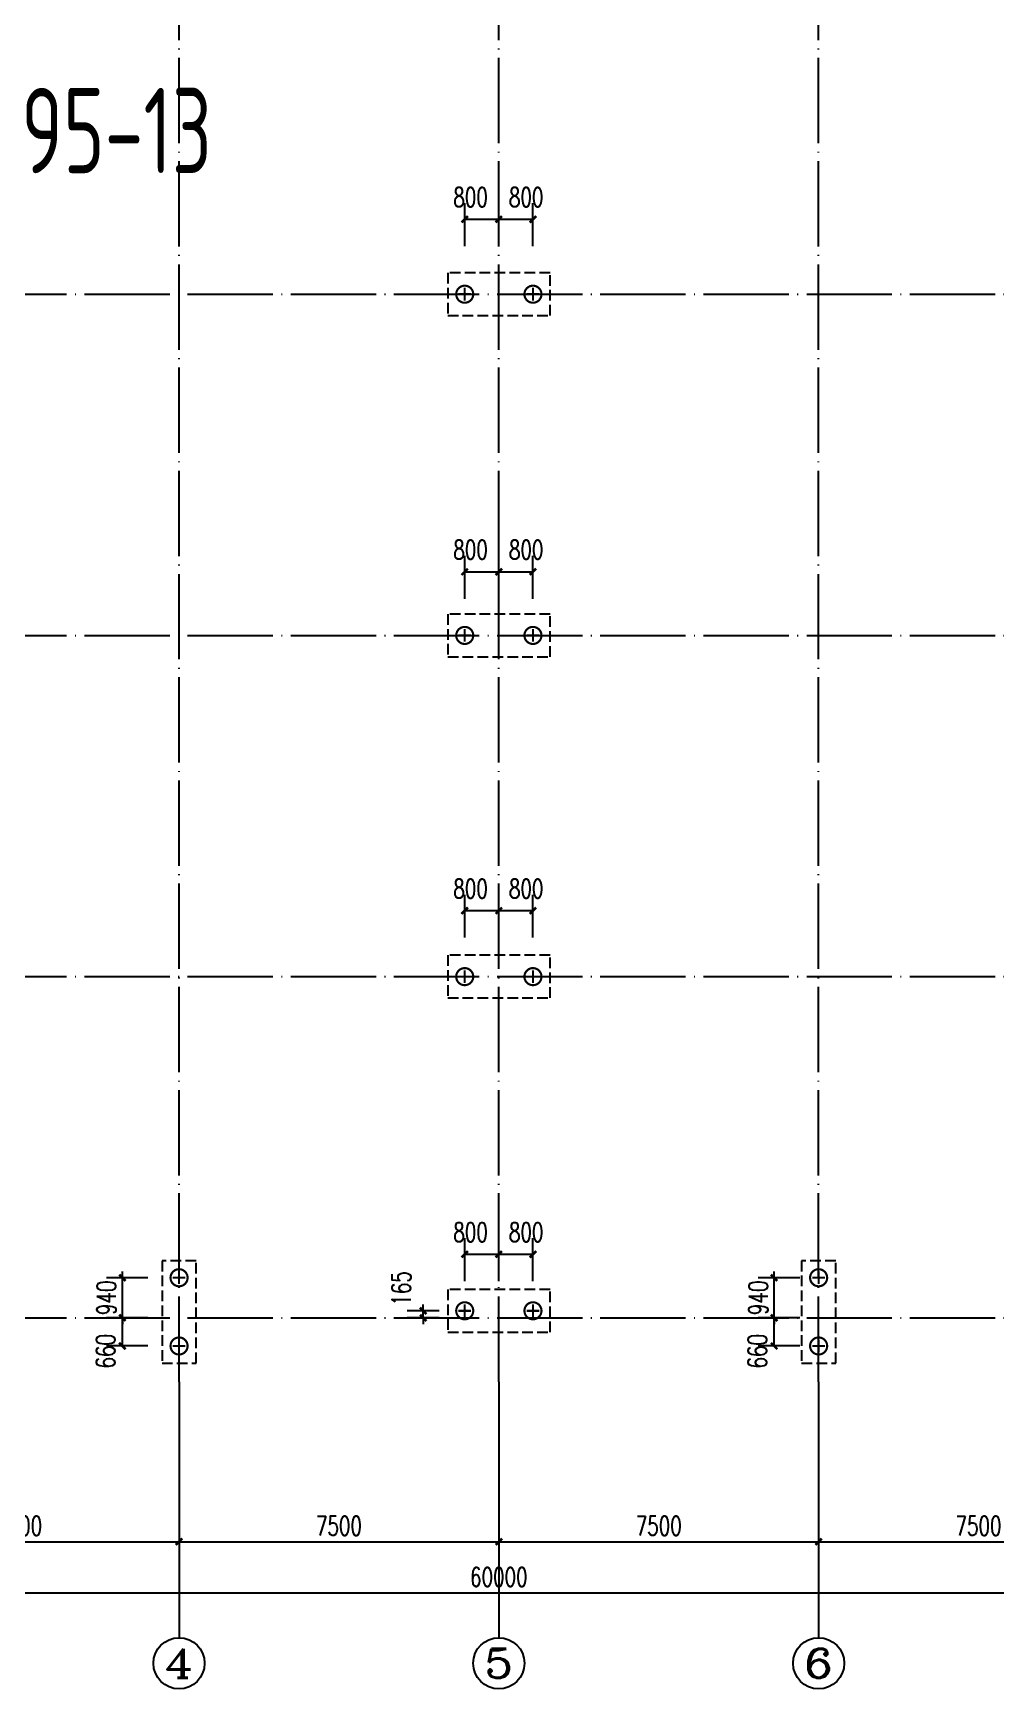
# Model space of a CAD drawing. Extents: x 14475413 to 15955882, y -732572 to -282951.
# Drawn here: x 14591479 to 14614060, y -585436 to -546614 of the extents above; entities that cross this region are included whole.
import ezdxf
from ezdxf.enums import TextEntityAlignment as Align

# ---------------------------------------------------------------- set-up
doc = ezdxf.new("R2010")
doc.units = 0
doc.header["$LTSCALE"] = 1000
doc.header["$MEASUREMENT"] = 0
for name, pattern in [('DASH', [0.35, 0.25, -0.1]), ('DOTE', [2.42, 2, -0.2, 0.02, -0.2]), ('Z', [36, 30, -2.5, 1, -2.5])]:
    doc.linetypes.add(name, pattern=pattern)
for name, color, linetype in [('1507', 6, 'Continuous'), ('AXIS', 3, 'Continuous'), ('AXIS_TEXT', 7, 'Continuous'), ('DOTE', 1, 'DOTE'), ('GRID', 253, 'Z'), ('PUB_DIM', 3, 'Continuous'), ('轴线__尺寸数字', 253, 'Continuous')]:
    doc.layers.add(name, color=color, linetype=linetype)
doc.styles.add('_TCH_AXIS', font='COMPLEX', dxfattribs={"bigfont": 'GBCBIG'})
doc.styles.add('_TCH_DIM_T3', font='SIMPLEX', dxfattribs={"width": 0.705882, "bigfont": 'GBCBIG'})
doc.styles.add('COMPLEX', font='COMPLEX')
doc.styles.add('TSSD_REIN', font='tssdeng.shx', dxfattribs={"width": 0.7, "bigfont": 'tssdchn.shx'})
doc.dimstyles.new('_TCH_ARCH&&150', dxfattribs={"dimtxt": 446.25, "dimasz": 150, "dimexe": 375, "dimexo": 450, "dimgap": 150, "dimtad": 1, "dimdec": 0, "dimzin": 0, "dimdsep": 46, "dimtxsty": '_TCH_DIM_T3', "dimblk": 'ARCHTICK', "dimcen": 0.09, "dimclrt": 7, "dimazin": 2, "dimtfac": 1, "dimtdec": 0, "dimtix": 1, "dimtmove": 2, "dimatfit": 3, "dimfxl": 0, "dimtolj": 1, "dimtzin": 0, "dimarcsym": 0})

# ---------------------------------------------------------------- blocks, each defined once
blk = doc.blocks.new('_AXISO')
blk.add_circle((0, 0), 0.5)
at = {"layer": 'AXIS_TEXT', "style": 'COMPLEX', "width": 1.041667}
blk.add_attdef('A', text='', height=0.56, dxfattribs=at).set_placement((-0.25, -0.28), (0.25, -0.28), align=Align.FIT)
blk = doc.blocks.new('_ArchTick')
at = {"color": 0, "linetype": 'ByBlock', "const_width": 0.4}
blk.add_lwpolyline([(-0.5, -0.5), (0.5, 0.5)], dxfattribs=at)
blk = doc.blocks.new('*D1576')
at = {"layer": 'AXIS', "color": 0, "lineweight": -2}
for p, q in [((14572402, -578686), (14572402, -583561)), ((14632402, -578686), (14632402, -583561)), ((14572402, -583186), (14632402, -583186))]:
    blk.add_line(p, q, dxfattribs=at)
at = {"layer": 'Defpoints', "color": 0}
for p in [(14572402, -578236), (14632402, -578236), (14632402, -583186)]:
    blk.add_point(p, dxfattribs=at)
at = {"layer": 'AXIS', "color": 0, "lineweight": -2, "xscale": 150, "yscale": 150, "zscale": 150, "rotation": 180}
blk.add_blockref('_ArchTick', (14572402, -583186), dxfattribs=at)
at = {"layer": 'AXIS', "color": 0, "lineweight": -2, "xscale": 150, "yscale": 150, "zscale": 150}
blk.add_blockref('_ArchTick', (14632402, -583186), dxfattribs=at)
at = {"layer": 'AXIS', "color": 7, "insert": (14602402, -582813), "char_height": 446.2, "attachment_point": 5, "style": '_TCH_DIM_T3'}
blk.add_mtext('\\A1;60000', dxfattribs=at)
blk = doc.blocks.new('*D1579')
at = {"layer": 'AXIS', "color": 0, "lineweight": -2}
for p, q in [((14587402, -578686), (14587402, -582361)), ((14594902, -578686), (14594902, -582361)), ((14587402, -581986), (14594902, -581986))]:
    blk.add_line(p, q, dxfattribs=at)
at = {"layer": 'Defpoints', "color": 0}
for p in [(14587402, -578236), (14594902, -578236), (14594902, -581986)]:
    blk.add_point(p, dxfattribs=at)
at = {"layer": 'AXIS', "color": 0, "lineweight": -2, "xscale": 150, "yscale": 150, "zscale": 150, "rotation": 180}
blk.add_blockref('_ArchTick', (14587402, -581986), dxfattribs=at)
at = {"layer": 'AXIS', "color": 0, "lineweight": -2, "xscale": 150, "yscale": 150, "zscale": 150}
blk.add_blockref('_ArchTick', (14594902, -581986), dxfattribs=at)
at = {"layer": 'AXIS', "color": 7, "insert": (14591152, -581613), "char_height": 446.2, "attachment_point": 5, "style": '_TCH_DIM_T3'}
blk.add_mtext('\\A1;7500', dxfattribs=at)
blk = doc.blocks.new('*D1580')
at = {"layer": 'AXIS', "color": 0, "lineweight": -2}
for p, q in [((14594902, -578686), (14594902, -582361)), ((14602402, -578686), (14602402, -582361)), ((14594902, -581986), (14602402, -581986))]:
    blk.add_line(p, q, dxfattribs=at)
at = {"layer": 'Defpoints', "color": 0}
for p in [(14594902, -578236), (14602402, -578236), (14602402, -581986)]:
    blk.add_point(p, dxfattribs=at)
at = {"layer": 'AXIS', "color": 0, "lineweight": -2, "xscale": 150, "yscale": 150, "zscale": 150, "rotation": 180}
blk.add_blockref('_ArchTick', (14594902, -581986), dxfattribs=at)
at = {"layer": 'AXIS', "color": 0, "lineweight": -2, "xscale": 150, "yscale": 150, "zscale": 150}
blk.add_blockref('_ArchTick', (14602402, -581986), dxfattribs=at)
at = {"layer": 'AXIS', "color": 7, "insert": (14598652, -581613), "char_height": 446.2, "attachment_point": 5, "style": '_TCH_DIM_T3'}
blk.add_mtext('\\A1;7500', dxfattribs=at)
blk = doc.blocks.new('*D1581')
at = {"layer": 'AXIS', "color": 0, "lineweight": -2}
for p, q in [((14602402, -578686), (14602402, -582361)), ((14609902, -578686), (14609902, -582361)), ((14602402, -581986), (14609902, -581986))]:
    blk.add_line(p, q, dxfattribs=at)
at = {"layer": 'Defpoints', "color": 0}
for p in [(14602402, -578236), (14609902, -578236), (14609902, -581986)]:
    blk.add_point(p, dxfattribs=at)
at = {"layer": 'AXIS', "color": 0, "lineweight": -2, "xscale": 150, "yscale": 150, "zscale": 150, "rotation": 180}
blk.add_blockref('_ArchTick', (14602402, -581986), dxfattribs=at)
at = {"layer": 'AXIS', "color": 0, "lineweight": -2, "xscale": 150, "yscale": 150, "zscale": 150}
blk.add_blockref('_ArchTick', (14609902, -581986), dxfattribs=at)
at = {"layer": 'AXIS', "color": 7, "insert": (14606152, -581613), "char_height": 446.2, "attachment_point": 5, "style": '_TCH_DIM_T3'}
blk.add_mtext('\\A1;7500', dxfattribs=at)
blk = doc.blocks.new('*D1582')
at = {"layer": 'AXIS', "color": 0, "lineweight": -2}
for p, q in [((14609902, -578686), (14609902, -582361)), ((14617402, -578686), (14617402, -582361)), ((14609902, -581986), (14617402, -581986))]:
    blk.add_line(p, q, dxfattribs=at)
at = {"layer": 'Defpoints', "color": 0}
for p in [(14609902, -578236), (14617402, -578236), (14617402, -581986)]:
    blk.add_point(p, dxfattribs=at)
at = {"layer": 'AXIS', "color": 0, "lineweight": -2, "xscale": 150, "yscale": 150, "zscale": 150, "rotation": 180}
blk.add_blockref('_ArchTick', (14609902, -581986), dxfattribs=at)
at = {"layer": 'AXIS', "color": 0, "lineweight": -2, "xscale": 150, "yscale": 150, "zscale": 150}
blk.add_blockref('_ArchTick', (14617402, -581986), dxfattribs=at)
at = {"layer": 'AXIS', "color": 7, "insert": (14613652, -581613), "char_height": 446.2, "attachment_point": 5, "style": '_TCH_DIM_T3'}
blk.add_mtext('\\A1;7500', dxfattribs=at)
blk = doc.blocks.new('*D1669')
at = {"layer": 'Defpoints', "color": 0}
for p in [(14602402, -550978), (14601602, -552058), (14602402, -552058)]:
    blk.add_point(p, dxfattribs=at)
at = {"layer": 'PUB_DIM', "color": 0, "lineweight": -2}
for p, q in [((14601602, -551608), (14601602, -550603)), ((14602402, -551608), (14602402, -550603)), ((14601602, -550978), (14602402, -550978))]:
    blk.add_line(p, q, dxfattribs=at)
at = {"layer": 'PUB_DIM', "color": 0, "lineweight": -2, "xscale": 150, "yscale": 150, "zscale": 150, "rotation": 180}
blk.add_blockref('_ArchTick', (14601602, -550978), dxfattribs=at)
at = {"layer": 'PUB_DIM', "color": 0, "lineweight": -2, "xscale": 150, "yscale": 150, "zscale": 150}
blk.add_blockref('_ArchTick', (14602402, -550978), dxfattribs=at)
at = {"layer": 'PUB_DIM', "color": 7, "insert": (14601739, -550460), "char_height": 446.2, "attachment_point": 5, "style": '_TCH_DIM_T3'}
blk.add_mtext('\\A1;800', dxfattribs=at)
blk = doc.blocks.new('*D1670')
at = {"layer": 'Defpoints', "color": 0}
for p in [(14603202, -550978), (14602402, -552058), (14603202, -552058)]:
    blk.add_point(p, dxfattribs=at)
at = {"layer": 'PUB_DIM', "color": 0, "lineweight": -2}
for p, q in [((14602402, -551608), (14602402, -550603)), ((14603202, -551608), (14603202, -550603)), ((14602402, -550978), (14603202, -550978))]:
    blk.add_line(p, q, dxfattribs=at)
at = {"layer": 'PUB_DIM', "color": 0, "lineweight": -2, "xscale": 150, "yscale": 150, "zscale": 150, "rotation": 180}
blk.add_blockref('_ArchTick', (14602402, -550978), dxfattribs=at)
at = {"layer": 'PUB_DIM', "color": 0, "lineweight": -2, "xscale": 150, "yscale": 150, "zscale": 150}
blk.add_blockref('_ArchTick', (14603202, -550978), dxfattribs=at)
at = {"layer": 'PUB_DIM', "color": 7, "insert": (14603043, -550460), "char_height": 446.2, "attachment_point": 5, "style": '_TCH_DIM_T3'}
blk.add_mtext('\\A1;800', dxfattribs=at)
blk = doc.blocks.new('*D1671')
at = {"layer": 'Defpoints', "color": 0}
for p in [(14602402, -559244), (14601602, -560324), (14602402, -560324)]:
    blk.add_point(p, dxfattribs=at)
at = {"layer": 'PUB_DIM', "color": 0, "lineweight": -2}
for p, q in [((14601602, -559874), (14601602, -558869)), ((14602402, -559874), (14602402, -558869)), ((14601602, -559244), (14602402, -559244))]:
    blk.add_line(p, q, dxfattribs=at)
at = {"layer": 'PUB_DIM', "color": 0, "lineweight": -2, "xscale": 150, "yscale": 150, "zscale": 150, "rotation": 180}
blk.add_blockref('_ArchTick', (14601602, -559244), dxfattribs=at)
at = {"layer": 'PUB_DIM', "color": 0, "lineweight": -2, "xscale": 150, "yscale": 150, "zscale": 150}
blk.add_blockref('_ArchTick', (14602402, -559244), dxfattribs=at)
at = {"layer": 'PUB_DIM', "color": 7, "insert": (14601739, -558726), "char_height": 446.2, "attachment_point": 5, "style": '_TCH_DIM_T3'}
blk.add_mtext('\\A1;800', dxfattribs=at)
blk = doc.blocks.new('*D1672')
at = {"layer": 'Defpoints', "color": 0}
for p in [(14603202, -559244), (14602402, -560324), (14603202, -560324)]:
    blk.add_point(p, dxfattribs=at)
at = {"layer": 'PUB_DIM', "color": 0, "lineweight": -2}
for p, q in [((14602402, -559874), (14602402, -558869)), ((14603202, -559874), (14603202, -558869)), ((14602402, -559244), (14603202, -559244))]:
    blk.add_line(p, q, dxfattribs=at)
at = {"layer": 'PUB_DIM', "color": 0, "lineweight": -2, "xscale": 150, "yscale": 150, "zscale": 150, "rotation": 180}
blk.add_blockref('_ArchTick', (14602402, -559244), dxfattribs=at)
at = {"layer": 'PUB_DIM', "color": 0, "lineweight": -2, "xscale": 150, "yscale": 150, "zscale": 150}
blk.add_blockref('_ArchTick', (14603202, -559244), dxfattribs=at)
at = {"layer": 'PUB_DIM', "color": 7, "insert": (14603043, -558726), "char_height": 446.2, "attachment_point": 5, "style": '_TCH_DIM_T3'}
blk.add_mtext('\\A1;800', dxfattribs=at)
blk = doc.blocks.new('*D1673')
at = {"layer": 'Defpoints', "color": 0}
for p in [(14602402, -567189), (14601602, -568270), (14602402, -568270)]:
    blk.add_point(p, dxfattribs=at)
at = {"layer": 'PUB_DIM', "color": 0, "lineweight": -2}
for p, q in [((14601602, -567820), (14601602, -566814)), ((14601602, -567189), (14602402, -567189)), ((14602402, -567820), (14602402, -566814))]:
    blk.add_line(p, q, dxfattribs=at)
at = {"layer": 'PUB_DIM', "color": 0, "lineweight": -2, "xscale": 150, "yscale": 150, "zscale": 150, "rotation": 180}
blk.add_blockref('_ArchTick', (14601602, -567189), dxfattribs=at)
at = {"layer": 'PUB_DIM', "color": 0, "lineweight": -2, "xscale": 150, "yscale": 150, "zscale": 150}
blk.add_blockref('_ArchTick', (14602402, -567189), dxfattribs=at)
at = {"layer": 'PUB_DIM', "color": 7, "insert": (14601739, -566672), "char_height": 446.2, "attachment_point": 5, "style": '_TCH_DIM_T3'}
blk.add_mtext('\\A1;800', dxfattribs=at)
blk = doc.blocks.new('*D1674')
at = {"layer": 'Defpoints', "color": 0}
for p in [(14603202, -567189), (14602402, -568270), (14603202, -568270)]:
    blk.add_point(p, dxfattribs=at)
at = {"layer": 'PUB_DIM', "color": 0, "lineweight": -2}
for p, q in [((14602402, -567820), (14602402, -566814)), ((14602402, -567189), (14603202, -567189)), ((14603202, -567820), (14603202, -566814))]:
    blk.add_line(p, q, dxfattribs=at)
at = {"layer": 'PUB_DIM', "color": 0, "lineweight": -2, "xscale": 150, "yscale": 150, "zscale": 150, "rotation": 180}
blk.add_blockref('_ArchTick', (14602402, -567189), dxfattribs=at)
at = {"layer": 'PUB_DIM', "color": 0, "lineweight": -2, "xscale": 150, "yscale": 150, "zscale": 150}
blk.add_blockref('_ArchTick', (14603202, -567189), dxfattribs=at)
at = {"layer": 'PUB_DIM', "color": 7, "insert": (14603043, -566672), "char_height": 446.2, "attachment_point": 5, "style": '_TCH_DIM_T3'}
blk.add_mtext('\\A1;800', dxfattribs=at)
blk = doc.blocks.new('*D1675')
at = {"layer": 'Defpoints', "color": 0}
for p in [(14602402, -575246), (14601602, -576327), (14602402, -576327)]:
    blk.add_point(p, dxfattribs=at)
at = {"layer": 'PUB_DIM', "color": 0, "lineweight": -2}
for p, q in [((14601602, -575877), (14601602, -574871)), ((14602402, -575877), (14602402, -574871)), ((14601602, -575246), (14602402, -575246))]:
    blk.add_line(p, q, dxfattribs=at)
at = {"layer": 'PUB_DIM', "color": 0, "lineweight": -2, "xscale": 150, "yscale": 150, "zscale": 150, "rotation": 180}
blk.add_blockref('_ArchTick', (14601602, -575246), dxfattribs=at)
at = {"layer": 'PUB_DIM', "color": 0, "lineweight": -2, "xscale": 150, "yscale": 150, "zscale": 150}
blk.add_blockref('_ArchTick', (14602402, -575246), dxfattribs=at)
at = {"layer": 'PUB_DIM', "color": 7, "insert": (14601739, -574728), "char_height": 446.2, "attachment_point": 5, "style": '_TCH_DIM_T3'}
blk.add_mtext('\\A1;800', dxfattribs=at)
blk = doc.blocks.new('*D1676')
at = {"layer": 'Defpoints', "color": 0}
for p in [(14603202, -575246), (14602402, -576327), (14603202, -576327)]:
    blk.add_point(p, dxfattribs=at)
at = {"layer": 'PUB_DIM', "color": 0, "lineweight": -2}
for p, q in [((14602402, -575877), (14602402, -574871)), ((14603202, -575877), (14603202, -574871)), ((14602402, -575246), (14603202, -575246))]:
    blk.add_line(p, q, dxfattribs=at)
at = {"layer": 'PUB_DIM', "color": 0, "lineweight": -2, "xscale": 150, "yscale": 150, "zscale": 150, "rotation": 180}
blk.add_blockref('_ArchTick', (14602402, -575246), dxfattribs=at)
at = {"layer": 'PUB_DIM', "color": 0, "lineweight": -2, "xscale": 150, "yscale": 150, "zscale": 150}
blk.add_blockref('_ArchTick', (14603202, -575246), dxfattribs=at)
at = {"layer": 'PUB_DIM', "color": 7, "insert": (14603043, -574728), "char_height": 446.2, "attachment_point": 5, "style": '_TCH_DIM_T3'}
blk.add_mtext('\\A1;800', dxfattribs=at)
blk = doc.blocks.new('*D1677')
at = {"layer": 'Defpoints', "color": 0}
for p in [(14600629, -576571), (14601452, -576571), (14601452, -576736)]:
    blk.add_point(p, dxfattribs=at)
at = {"layer": 'PUB_DIM', "color": 0, "lineweight": -2}
for p, q in [((14600629, -576571), (14600629, -576421)), ((14601002, -576571), (14600254, -576571)), ((14601002, -576736), (14600254, -576736)), ((14600629, -576736), (14600629, -576571)), ((14600629, -576736), (14600629, -576886))]:
    blk.add_line(p, q, dxfattribs=at)
at = {"layer": 'PUB_DIM', "color": 0, "lineweight": -2, "xscale": 150, "yscale": 150, "zscale": 150}
for p, rotation in [((14600629, -576571), 270), ((14600629, -576736), 90)]:
    blk.add_blockref('_ArchTick', p, dxfattribs=dict(at, rotation=rotation))
at = {"layer": 'PUB_DIM', "color": 7, "insert": (14600112, -576046), "char_height": 446.2, "attachment_point": 5, "rotation": 90, "style": '_TCH_DIM_T3'}
blk.add_mtext('\\A1;165', dxfattribs=at)
blk = doc.blocks.new('*D1694')
at = {"layer": 'Defpoints', "color": 0}
for p in [(14593573, -576736), (14594623, -576736), (14594623, -577396)]:
    blk.add_point(p, dxfattribs=at)
at = {"layer": 'PUB_DIM', "color": 0, "lineweight": -2}
for p, q in [((14594173, -576736), (14593198, -576736)), ((14593573, -577396), (14593573, -576736)), ((14594173, -577396), (14593198, -577396))]:
    blk.add_line(p, q, dxfattribs=at)
at = {"layer": 'PUB_DIM', "color": 0, "lineweight": -2, "xscale": 150, "yscale": 150, "zscale": 150}
for p, rotation in [((14593573, -576736), 90), ((14593573, -577396), 270)]:
    blk.add_blockref('_ArchTick', p, dxfattribs=dict(at, rotation=rotation))
at = {"layer": 'PUB_DIM', "color": 7, "insert": (14593180, -577519), "char_height": 446.2, "attachment_point": 5, "rotation": 90, "style": '_TCH_DIM_T3'}
blk.add_mtext('\\A1;660', dxfattribs=at)
blk = doc.blocks.new('*D1695')
at = {"layer": 'Defpoints', "color": 0}
for p in [(14593573, -575796), (14594623, -575796), (14594623, -576736)]:
    blk.add_point(p, dxfattribs=at)
at = {"layer": 'PUB_DIM', "color": 0, "lineweight": -2}
for p, q in [((14593573, -575796), (14593573, -575646)), ((14594173, -575796), (14593198, -575796)), ((14593573, -576736), (14593573, -575796)), ((14594173, -576736), (14593198, -576736)), ((14593573, -576736), (14593573, -576886))]:
    blk.add_line(p, q, dxfattribs=at)
at = {"layer": 'PUB_DIM', "color": 0, "lineweight": -2, "xscale": 150, "yscale": 150, "zscale": 150}
for p, rotation in [((14593573, -575796), 270), ((14593573, -576736), 90)]:
    blk.add_blockref('_ArchTick', p, dxfattribs=dict(at, rotation=rotation))
at = {"layer": 'PUB_DIM', "color": 7, "insert": (14593200, -576266), "char_height": 446.2, "attachment_point": 5, "rotation": 90, "style": '_TCH_DIM_T3'}
blk.add_mtext('\\A1;940', dxfattribs=at)
blk = doc.blocks.new('*D1696')
at = {"layer": 'Defpoints', "color": 0}
for p in [(14608860, -576736), (14609911, -576736), (14609911, -577396)]:
    blk.add_point(p, dxfattribs=at)
at = {"layer": 'PUB_DIM', "color": 0, "lineweight": -2}
for p, q in [((14609461, -576736), (14608485, -576736)), ((14608860, -577396), (14608860, -576736)), ((14609461, -577396), (14608485, -577396))]:
    blk.add_line(p, q, dxfattribs=at)
at = {"layer": 'PUB_DIM', "color": 0, "lineweight": -2, "xscale": 150, "yscale": 150, "zscale": 150}
for p, rotation in [((14608860, -576736), 90), ((14608860, -577396), 270)]:
    blk.add_blockref('_ArchTick', p, dxfattribs=dict(at, rotation=rotation))
at = {"layer": 'PUB_DIM', "color": 7, "insert": (14608468, -577519), "char_height": 446.2, "attachment_point": 5, "rotation": 90, "style": '_TCH_DIM_T3'}
blk.add_mtext('\\A1;660', dxfattribs=at)
blk = doc.blocks.new('*D1697')
at = {"layer": 'Defpoints', "color": 0}
for p in [(14608860, -575796), (14609911, -575796), (14609911, -576736)]:
    blk.add_point(p, dxfattribs=at)
at = {"layer": 'PUB_DIM', "color": 0, "lineweight": -2}
for p, q in [((14608860, -575796), (14608860, -575646)), ((14609461, -575796), (14608485, -575796)), ((14608860, -576736), (14608860, -575796)), ((14609461, -576736), (14608485, -576736)), ((14608860, -576736), (14608860, -576886))]:
    blk.add_line(p, q, dxfattribs=at)
at = {"layer": 'PUB_DIM', "color": 0, "lineweight": -2, "xscale": 150, "yscale": 150, "zscale": 150}
for p, rotation in [((14608860, -575796), 270), ((14608860, -576736), 90)]:
    blk.add_blockref('_ArchTick', p, dxfattribs=dict(at, rotation=rotation))
at = {"layer": 'PUB_DIM', "color": 7, "insert": (14608487, -576266), "char_height": 446.2, "attachment_point": 5, "rotation": 90, "style": '_TCH_DIM_T3'}
blk.add_mtext('\\A1;940', dxfattribs=at)

msp = doc.modelspace()

# ---------------------------------------------------------------- linework, layer by layer
at = {"layer": '1507', "color": 6, "linetype": 'DASH', "const_width": 50}
for points in [[(14601802.4, -552735.7, 1), (14601402.4, -552735.7, 1)], [(14603402.4, -552735.7, 1), (14603002.4, -552735.7, 1)], [(14601802.4, -560735.7, 1), (14601402.4, -560735.7, 1)], [(14603402.4, -560735.7, 1), (14603002.4, -560735.7, 1)], [(14601802.4, -568735.7, 1), (14601402.4, -568735.7, 1)], [(14603402.4, -568735.7, 1), (14603002.4, -568735.7, 1)], [(14595102.4, -575795.7, 1), (14594702.4, -575795.7, 1)], [(14610102.4, -575795.7, 1), (14609702.4, -575795.7, 1)], [(14601802.4, -576570.7, 1), (14601402.4, -576570.7, 1)], [(14603402.4, -576570.7, 1), (14603002.4, -576570.7, 1)], [(14595102.4, -577395.7, 1), (14594702.4, -577395.7, 1)], [(14610102.4, -577395.7, 1), (14609702.4, -577395.7, 1)]]:
    msp.add_lwpolyline(points, format="xyb", close=True, dxfattribs=at)
for points in [[(14601752.4, -552735.7), (14601452.4, -552735.7)], [(14601602.4, -552885.7), (14601602.4, -552585.7)], [(14603352.4, -552735.7), (14603052.4, -552735.7)], [(14603202.4, -552885.7), (14603202.4, -552585.7)], [(14601602.4, -560885.7), (14601602.4, -560585.7)], [(14603202.4, -560885.7), (14603202.4, -560585.7)], [(14601752.4, -560735.7), (14601452.4, -560735.7)], [(14603352.4, -560735.7), (14603052.4, -560735.7)], [(14601752.4, -568735.7), (14601452.4, -568735.7)], [(14601602.4, -568885.7), (14601602.4, -568585.7)], [(14603352.4, -568735.7), (14603052.4, -568735.7)], [(14603202.4, -568885.7), (14603202.4, -568585.7)], [(14594902.4, -575645.7), (14594902.4, -575945.7)], [(14609902.4, -575645.7), (14609902.4, -575945.7)], [(14595052.4, -575795.7), (14594752.4, -575795.7)], [(14610052.4, -575795.7), (14609752.4, -575795.7)], [(14601602.4, -576720.7), (14601602.4, -576420.7)], [(14603202.4, -576720.7), (14603202.4, -576420.7)], [(14601752.4, -576570.7), (14601452.4, -576570.7)], [(14603352.4, -576570.7), (14603052.4, -576570.7)], [(14594902.4, -577245.7), (14594902.4, -577545.7)], [(14609902.4, -577245.7), (14609902.4, -577545.7)], [(14595052.4, -577395.7), (14594752.4, -577395.7)], [(14610052.4, -577395.7), (14609752.4, -577395.7)]]:
    msp.add_lwpolyline(points, dxfattribs=at)
at = {"layer": 'AXIS'}
for p, q in [((14594902.4, -578235.7), (14594902.4, -584235.7)), ((14602402.4, -578235.7), (14602402.4, -584235.7)), ((14609902.4, -578235.7), (14609902.4, -584235.7))]:
    msp.add_line(p, q, dxfattribs=at)
at = {"layer": 'DOTE'}
for p, q in [((14594902.4, -578235.7), (14594902.4, -479235.7)), ((14602402.4, -578235.7), (14602402.4, -479235.7)), ((14609902.4, -578235.7), (14609902.4, -479235.7)), ((14570902.4, -552735.7), (14633902.4, -552735.7)), ((14570902.4, -560735.7), (14633902.4, -560735.7)), ((14570902.4, -568735.7), (14633902.4, -568735.7)), ((14570902.4, -576735.7), (14633902.4, -576735.7))]:
    msp.add_line(p, q, dxfattribs=at)
at = {"layer": 'GRID', "linetype": 'DASH'}
for p, q in [((14603602.4, -552235.7), (14601202.4, -552235.7)), ((14601202.4, -552235.7), (14601202.4, -553235.7)), ((14603602.4, -553235.7), (14603602.4, -552235.7)), ((14601202.4, -553235.7), (14603602.4, -553235.7)), ((14603602.4, -560235.7), (14601202.4, -560235.7)), ((14601202.4, -560235.7), (14601202.4, -561235.7)), ((14603602.4, -561235.7), (14603602.4, -560235.7)), ((14601202.4, -561235.7), (14603602.4, -561235.7)), ((14603602.4, -568235.7), (14601202.4, -568235.7)), ((14601202.4, -568235.7), (14601202.4, -569235.7)), ((14603602.4, -569235.7), (14603602.4, -568235.7)), ((14601202.4, -569235.7), (14603602.4, -569235.7)), ((14595302.4, -575395.7), (14594502.4, -575395.7)), ((14594502.4, -575395.7), (14594502.4, -577795.7)), ((14595302.4, -577795.7), (14595302.4, -575395.7)), ((14610302.4, -575395.7), (14609502.4, -575395.7)), ((14609502.4, -575395.7), (14609502.4, -577795.7)), ((14610302.4, -577795.7), (14610302.4, -575395.7)), ((14603602.4, -576070.7), (14601202.4, -576070.7)), ((14601202.4, -576070.7), (14601202.4, -577070.7)), ((14603602.4, -577070.7), (14603602.4, -576070.7)), ((14601202.4, -577070.7), (14603602.4, -577070.7)), ((14594502.4, -577795.7), (14595302.4, -577795.7)), ((14609502.4, -577795.7), (14610302.4, -577795.7))]:
    msp.add_line(p, q, dxfattribs=at)

# ---------------------------------------------------------------- block references
at = {"layer": 'AXIS'}
ref = msp.add_blockref('_AXISO', (14594902.4, -584835.7), dxfattribs=dict(at, xscale=1200, yscale=1200, zscale=1200))
ref.add_attrib('A', '4', dxfattribs={"layer": 'AXIS_TEXT', "ltscale": 0.5, "height": 678.8, "style": '_TCH_AXIS', "width": 1.3125}).set_placement((14594563, -585175.1), (14595241.8, -585175.1), align=Align.FIT)
ref = msp.add_blockref('_AXISO', (14602402.4, -584835.7), dxfattribs=dict(at, xscale=1200, yscale=1200, zscale=1200))
ref.add_attrib('A', '5', dxfattribs={"layer": 'AXIS_TEXT', "ltscale": 0.5, "height": 678.8, "style": '_TCH_AXIS', "width": 1.5}).set_placement((14602063, -585175.1), (14602741.8, -585175.1), align=Align.FIT)
ref = msp.add_blockref('_AXISO', (14609902.4, -584835.7), dxfattribs=dict(at, xscale=1200, yscale=1200, zscale=1200))
ref.add_attrib('A', '6', dxfattribs={"layer": 'AXIS_TEXT', "ltscale": 0.5, "height": 678.8, "style": '_TCH_AXIS', "width": 1.5}).set_placement((14609563, -585175.1), (14610241.8, -585175.1), align=Align.FIT)

# ---------------------------------------------------------------- texts
at = {"layer": '轴线__尺寸数字', "color": 2, "style": 'TSSD_REIN', "width": 0.7}
msp.add_text('PC 400 AB 95-13', height=2000, dxfattribs=at).set_placement((14581419.6, -549897.9))

# ---------------------------------------------------------------- dimensions: what is measured, and where the dimension line sits
at = {"layer": 'AXIS'}
for p1, p2, distance, text, picture, middle in [((14572402.4, -578235.7), (14632402.4, -578235.7), -4950, '60000', '*D1576', (14602402.4, -582812.6)), ((14587402.4, -578235.7), (14594902.4, -578235.7), -3750, '7500', '*D1579', (14591152.4, -581612.6)), ((14594902.4, -578235.7), (14602402.4, -578235.7), -3750, '7500', '*D1580', (14598652.4, -581612.6)), ((14602402.4, -578235.7), (14609902.4, -578235.7), -3750, '7500', '*D1581', (14606152.4, -581612.6)), ((14609902.4, -578235.7), (14617402.4, -578235.7), -3750, '7500', '*D1582', (14613652.4, -581612.6))]:
    dim = msp.add_aligned_dim(p1=p1, p2=p2, distance=distance, text=text, dimstyle='_TCH_ARCH&&150', dxfattribs=at)
    dim.commit()
    dim.dimension.update_dxf_attribs({"geometry": picture, "text_midpoint": middle})
at = {"layer": 'PUB_DIM'}
for base, p1, p2, angle, text, picture, middle in [((14602402.4, -550977.6), (14601602.4, -552058.1), (14602402.4, -552058.1), 0, '800', '*D1669', (14601738.8, -550460.1)), ((14603202.4, -550977.6), (14602402.4, -552058.1), (14603202.4, -552058.1), 0, '800', '*D1670', (14603043.5, -550460.1)), ((14602402.4, -559243.8), (14601602.4, -560324.3), (14602402.4, -560324.3), 0, '800', '*D1671', (14601738.8, -558726.3)), ((14603202.4, -559243.8), (14602402.4, -560324.3), (14603202.4, -560324.3), 0, '800', '*D1672', (14603043.5, -558726.3)), ((14602402.4, -567189), (14601602.4, -568269.6), (14602402.4, -568269.6), 0, '800', '*D1673', (14601738.8, -566671.5)), ((14603202.4, -567189), (14602402.4, -568269.6), (14603202.4, -568269.6), 0, '800', '*D1674', (14603043.5, -566671.5)), ((14602402.4, -575246), (14601602.4, -576326.5), (14602402.4, -576326.5), 0, '800', '*D1675', (14601738.8, -574728.5)), ((14603202.4, -575246), (14602402.4, -576326.5), (14603202.4, -576326.5), 0, '800', '*D1676', (14603043.5, -574728.5)), ((14600629.2, -576570.7), (14601452.4, -576735.7), (14601452.4, -576570.7), 90, '165', '*D1677', (14600111.7, -576045.7)), ((14593572.6, -576735.7), (14594623.4, -577395.7), (14594623.4, -576735.7), 90, '660', '*D1694', (14593180.2, -577519)), ((14608860.4, -576735.7), (14609911.2, -577395.7), (14609911.2, -576735.7), 90, '660', '*D1696', (14608467.9, -577519))]:
    dim = msp.add_linear_dim(base=base, p1=p1, p2=p2, angle=angle, text=text, dimstyle='_TCH_ARCH&&150', dxfattribs=at)
    dim.commit()
    dim.dimension.update_dxf_attribs({"geometry": picture, "text_midpoint": middle, "dimtype": 161})
for p1, p2, picture, middle in [((14594623.4, -576735.7), (14594623.4, -575795.7), '*D1695', (14593199.5, -576265.7)), ((14609911.2, -576735.7), (14609911.2, -575795.7), '*D1697', (14608487.3, -576265.7))]:
    dim = msp.add_aligned_dim(p1=p1, p2=p2, distance=1050.8, text='940', dimstyle='_TCH_ARCH&&150', dxfattribs=at)
    dim.commit()
    dim.dimension.update_dxf_attribs({"geometry": picture, "text_midpoint": middle})

doc.saveas('drawing.dxf')
